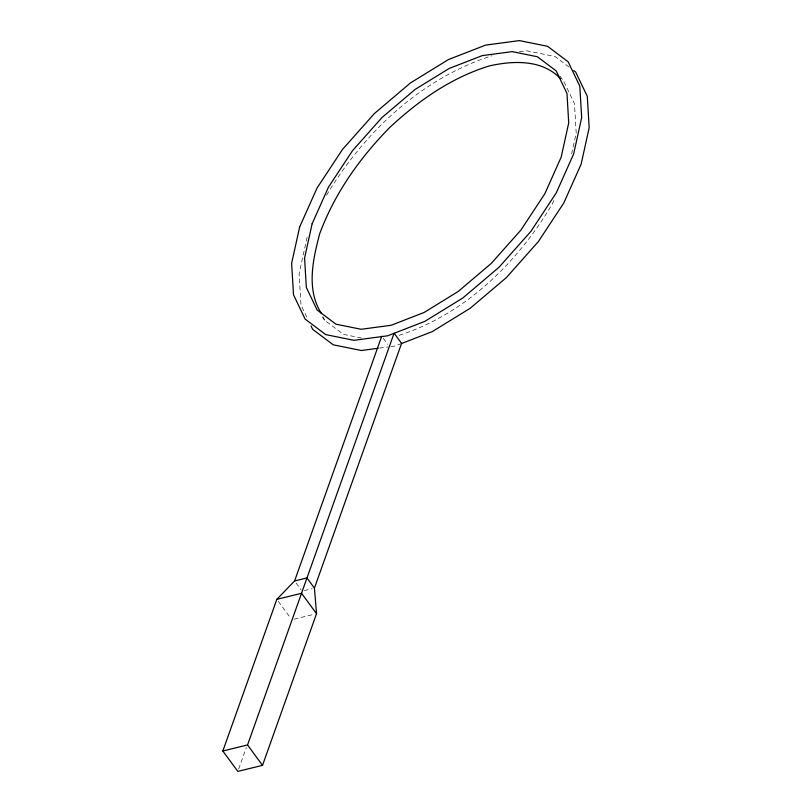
<?xml version="1.0" encoding="UTF-8"?>
<svg xmlns="http://www.w3.org/2000/svg" width="812" height="812" viewBox="0 0 812 812"><rect width="100%" height="100%" fill="white"/><g stroke="black" fill="none" stroke-linecap="round" stroke-linejoin="round"><path stroke-width="0.61" stroke-dasharray="4.06 3.04" d="M307.129 237.205L299.12 273.573L300.988 304.977L307.332 318.233M571.628 153.874L576.216 133.066L574.46 103.642L563.68 81.119M238.667 769.015L246.32 747.517M553.855 200.523L552.322 203.954C517.467 262.855 464.9 314.447 398.58 335.488M326.546 195.205C364.091 132.315 421.276 78.368 491.97 55.754M401.524 343.527L395.16 346.003L390.298 346.653M304.327 590.598L312.184 588.67M294.177 619.15L314.173 614.248M519.406 51.795L526.917 50.801L555.073 56.505L569.78 67.589M379.437 348.094L387.872 346.968M361.431 338.015L343.395 334.361L324.607 320.192L322.354 317.127M559.935 76.013L562.929 80.094M383.244 338.228L387.74 344.339M296.086 582.996L301.323 590.131M278.343 601.377L290.32 617.688M322.983 316.812L324.607 320.192"/><path stroke-width="1.22" d="M262.52 765.351L247.548 744.949L394.104 333.164L401.585 343.354L314.427 588.121L316.528 613.679L262.52 765.351L237.814 771.4L222.833 751.009L276.841 599.337L294.583 580.956L381.741 336.188M401.524 343.527L432.288 331.59L470.219 308.255L506.383 277.582L538.305 241.671L563.802 202.97L581.148 164.105L589.167 127.728L587.289 96.323L575.657 72.035L573.698 70.553M294.583 580.956L306.946 577.931L314.427 588.121M276.841 599.337L301.556 593.278L316.528 613.679M222.833 751.009L247.548 744.949M378.24 348.257L361.36 350.51L333.214 344.806L312.62 329.276L311.037 325.957M560.706 78.876C542.406 59.418 513.813 60.545 489.707 65.823C451.492 77.414 418.484 100.668 389.547 127.667C359.564 158.198 334.503 193.642 319.613 233.978C312.935 259.617 306.094 289.478 321.369 313.432M299.638 227.005L291.63 263.382L293.508 294.786L305.129 319.075L325.724 334.605L353.88 340.309L387.669 335.803L424.798 321.39L462.738 298.055L498.893 267.392L530.815 231.471L556.322 192.769L573.668 153.904L581.676 117.527L579.798 86.123L568.177 61.834L547.582 46.304L519.426 40.6L485.637 45.107L448.508 59.52L410.567 82.854L374.413 113.528L342.491 149.438L316.984 188.14L299.638 227.005M312.123 223.777L304.581 258.043L306.337 287.468L317.116 309.991L335.914 324.171L361.157 329.286L391.09 325.287L424.026 312.508L458.141 291.518L491.25 263.443L520.908 230.07L544.832 193.763L561.183 157.132L568.725 122.866L566.969 93.441L556.19 70.918L537.392 56.749L512.149 51.633L482.216 55.622L449.28 68.411L415.165 89.391L382.056 117.466L352.398 150.839L328.474 187.156L312.123 223.777"/></g></svg>
